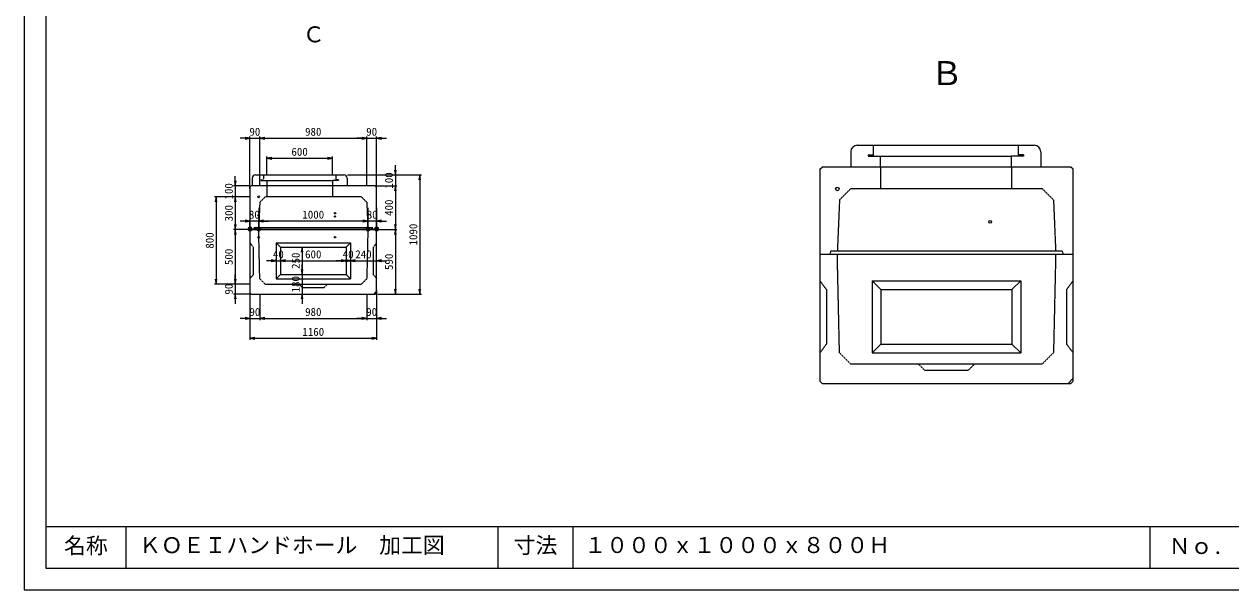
# Model space of a CAD drawing. Units: millimetres, scale not verified. Extents: x -420 to 421, y -297 to 297.
# Drawn here: x -420 to 132, y -297 to -38 of the extents above; entities that cross this region are included whole.
import ezdxf
from ezdxf.enums import TextEntityAlignment as Align

# ---------------------------------------------------------------- set-up
doc = ezdxf.new("R2010")
doc.units = ezdxf.units.MM
doc.linetypes.add('USER2', pattern=[4.7625, 3.175, -1.5875])
doc.layers.add('0-0', color=7, linetype='Continuous')
for name, color, linetype, lineweight in [('0-1_0', 9, 'Continuous', 25), ('0-2_dims', 7, 'Continuous', 18), ('0-3_pen1実線', 4, 'Continuous', 13), ('0-4_pen2実線', 3, 'Continuous', 13), ('0-5_pen3実線', 7, 'Continuous', 25), ('0-6_pen4実線', 7, 'Continuous', 25), ('0-7_pen2破線', 3, 'USER2', 25), ('0-9_draw', 7, 'Continuous', 13), ('0-A_鉄筋１', 7, 'Continuous', 13)]:
    doc.layers.add(name, color=color, linetype=linetype, lineweight=lineweight)
doc.styles.add('ＭＳ ゴシック', font='')
doc.styles.get('ＭＳ ゴシック').set_extended_font_data('MS Gothic')

# ---------------------------------------------------------------- blocks, each defined once
blk = doc.blocks.new('部分図 1')
at = {"layer": '0-1_0'}
blk.add_lwpolyline([(0, 0), (16824, 0), (16824, 11878), (0, 11878)], close=True, dxfattribs=at)
at = {"layer": '0-2_dims'}
for p, q in [((2223.5, 3804.8), (2223.5, 3966.3)), ((2223.5, 3951.3), (2823.5, 3951.3)), ((2823.5, 3804.8), (2823.5, 3966.3)), ((3400.5, 3798), (3400.5, 3888)), ((1933.5, 3698.4), (1933.5, 3788.4)), ((2962.5, 3798), (3415.5, 3798)), ((3259.5, 3798), (3638.5, 3798)), ((3400.5, 3798), (3400.5, 3698.2)), ((3623.5, 3798), (3623.5, 2708.3)), ((2062.7, 3698.4), (1918.5, 3698.4)), ((1933.5, 3698.4), (1933.5, 3598.6)), ((3229.1, 3698.7), (3415.5, 3698.7)), ((3229.1, 3698.2), (3415.5, 3698.2)), ((3400.5, 3698.7), (3400.5, 3298.3)), ((3400.5, 3698.2), (3400.5, 3608.2)), ((2067.5, 3598.6), (1743.5, 3598.6)), ((1758.5, 3598.6), (1758.5, 2798.3)), ((2067.5, 3598.6), (1918.5, 3598.6)), ((2068.1, 3598.6), (1918.5, 3598.6)), ((1933.5, 3598.6), (1933.5, 3508.6)), ((1933.5, 3598.6), (1933.5, 3298.6)), ((2068.6, 3376), (1978.6, 3376)), ((2068.6, 3296.72), (2068.6, 3391)), ((2148.6, 3376), (2068.6, 3376)), ((2148.6, 3298.5), (2148.6, 3391)), ((2148.6, 3298.5), (2148.6, 3391)), ((3148.6, 3376), (2148.6, 3376)), ((2148.6, 3376), (2238.6, 3376)), ((3148.6, 3376), (3058.6, 3376)), ((3148.6, 3298.5), (3148.6, 3391)), ((3148.6, 3298.5), (3148.6, 3391)), ((3228.6, 3376), (3148.6, 3376)), ((3228.6, 3298.5), (3228.6, 3391)), ((3228.6, 3376), (3318.6, 3376)), ((2036.6, 3298.6), (1918.5, 3298.6)), ((2068, 3298.3), (1918.5, 3298.3)), ((1933.5, 3298.3), (1933.5, 2798.3)), ((3219, 3298.3), (3415.5, 3298.3)), ((3229.5, 3298.3), (3415.5, 3298.3)), ((3400.5, 3298.3), (3400.5, 2708.3)), ((2519.1, 3138), (2561.6, 3138)), ((2546.6, 3138), (2546.6, 2888)), ((2308.6, 3013), (2218.6, 3013)), ((2308.6, 3013), (2308.6, 3028)), ((2308.6, 3013), (2348.6, 3013)), ((2348.6, 3013), (2348.6, 3028)), ((2348.6, 3013), (2348.6, 3028)), ((2348.6, 3013), (2438.6, 3013)), ((2348.6, 3013), (2948.6, 3013)), ((2948.6, 3013), (2858.6, 3013)), ((2988.6, 3013), (2898.6, 3013)), ((2948.6, 3013), (2948.6, 3028)), ((2948.6, 3013), (2948.6, 3028)), ((2948.6, 3013), (2988.6, 3013)), ((2988.6, 3013), (2988.6, 3028)), ((2988.6, 3013), (2988.6, 3028)), ((2988.6, 3013), (3078.6, 3013)), ((2988.6, 3013), (3228.6, 3013)), ((3228.6, 3013), (3228.6, 3028)), ((3228.6, 3013), (3318.6, 3013)), ((1933.5, 2798.3), (1933.5, 2888.3)), ((2546.6, 2888), (2546.6, 2978)), ((2546.6, 2888), (2561.6, 2888)), ((2546.6, 2888), (2561.6, 2888)), ((2546.6, 2888), (2546.6, 2708)), ((2067.5, 2798.3), (1743.5, 2798.3)), ((2068, 2798.3), (1918.5, 2798.3)), ((2068, 2798.3), (1918.5, 2798.3)), ((1933.5, 2798.3), (1933.5, 2708.3)), ((2078, 2708.3), (1918.5, 2708.3)), ((1933.5, 2708.3), (1933.5, 2618.3)), ((2068.6, 2737.3), (2068.6, 2470)), ((2158.9, 2701.3), (2158.9, 2470)), ((2158.9, 2700.8), (2158.9, 2470)), ((2546.6, 2708), (2561.6, 2708)), ((2546.6, 2708), (2546.6, 2618)), ((3139.1, 2707.5), (3139.1, 2470)), ((3139.1, 2707.5), (3139.1, 2470)), ((3228.6, 2746.9), (3228.6, 2470)), ((3239, 2708.3), (3415.5, 2708.3)), ((3239.5, 2708.3), (3638.5, 2708.3)), ((2068.6, 2644.5), (2068.6, 2288)), ((3228.6, 2644.5), (3228.6, 2288)), ((2068.6, 2485), (1978.6, 2485)), ((2068.6, 2485), (2158.9, 2485)), ((2158.9, 2485), (2248.9, 2485)), ((2158.9, 2485), (3139.1, 2485)), ((3139.1, 2485), (3049.1, 2485)), ((3139.1, 2485), (3228.6, 2485)), ((3228.6, 2485), (3318.6, 2485)), ((2068.6, 2303), (3228.6, 2303))]:
    blk.add_line(p, q, dxfattribs=at)
for points in [[(2268.5, 3958.8), (2223.5, 3951.3), (2268.5, 3943.8)], [(2778.5, 3943.8), (2823.5, 3951.3), (2778.5, 3958.8)], [(3393, 3843), (3400.5, 3798), (3408, 3843)], [(3631, 3753), (3623.5, 3798), (3616, 3753)], [(1926, 3743.4), (1933.5, 3698.4), (1941, 3743.4)], [(3408, 3653.7), (3400.5, 3698.7), (3393, 3653.7)], [(3408, 3653.2), (3400.5, 3698.2), (3393, 3653.2)], [(1766, 3553.6), (1758.5, 3598.6), (1751, 3553.6)], [(1941, 3553.6), (1933.5, 3598.6), (1926, 3553.6)], [(1941, 3553.6), (1933.5, 3598.6), (1926, 3553.6)], [(1926, 3343.6), (1933.5, 3298.6), (1941, 3343.6)], [(2023.6, 3368.5), (2068.6, 3376), (2023.6, 3383.5)], [(2193.6, 3383.5), (2148.6, 3376), (2193.6, 3368.5)], [(2193.6, 3383.5), (2148.6, 3376), (2193.6, 3368.5)], [(3103.6, 3368.5), (3148.6, 3376), (3103.6, 3383.5)], [(3103.6, 3368.5), (3148.6, 3376), (3103.6, 3383.5)], [(3273.6, 3383.5), (3228.6, 3376), (3273.6, 3368.5)], [(3393, 3343.3), (3400.5, 3298.3), (3408, 3343.3)], [(1941, 3253.3), (1933.5, 3298.3), (1926, 3253.3)], [(3408, 3253.3), (3400.5, 3298.3), (3393, 3253.3)], [(2554.1, 3093), (2546.6, 3138), (2539.1, 3093)], [(2263.6, 3005.5), (2308.6, 3013), (2263.6, 3020.5)], [(2393.6, 3020.5), (2348.6, 3013), (2393.6, 3005.5)], [(2393.6, 3020.5), (2348.6, 3013), (2393.6, 3005.5)], [(2903.6, 3005.5), (2948.6, 3013), (2903.6, 3020.5)], [(2903.6, 3005.5), (2948.6, 3013), (2903.6, 3020.5)], [(2943.6, 3005.5), (2988.6, 3013), (2943.6, 3020.5)], [(3033.6, 3020.5), (2988.6, 3013), (3033.6, 3005.5)], [(3273.6, 3020.5), (3228.6, 3013), (3273.6, 3005.5)], [(2539.1, 2933), (2546.6, 2888), (2554.1, 2933)], [(2539.1, 2933), (2546.6, 2888), (2554.1, 2933)], [(1751, 2843.3), (1758.5, 2798.3), (1766, 2843.3)], [(1926, 2843.3), (1933.5, 2798.3), (1941, 2843.3)], [(1926, 2843.3), (1933.5, 2798.3), (1941, 2843.3)], [(1941, 2663.3), (1933.5, 2708.3), (1926, 2663.3)], [(2554.1, 2663), (2546.6, 2708), (2539.1, 2663)], [(3393, 2753.3), (3400.5, 2708.3), (3408, 2753.3)], [(3616, 2753.3), (3623.5, 2708.3), (3631, 2753.3)], [(2023.6, 2477.5), (2068.6, 2485), (2023.6, 2492.5)], [(2203.9, 2492.5), (2158.9, 2485), (2203.9, 2477.5)], [(2203.9, 2492.5), (2158.9, 2485), (2203.9, 2477.5)], [(3094.1, 2477.5), (3139.1, 2485), (3094.1, 2492.5)], [(3094.1, 2477.5), (3139.1, 2485), (3094.1, 2492.5)], [(3273.6, 2492.5), (3228.6, 2485), (3273.6, 2477.5)], [(2113.6, 2310.5), (2068.6, 2303), (2113.6, 2295.5)], [(3183.6, 2295.5), (3228.6, 2303), (3183.6, 2310.5)]]:
    blk.add_lwpolyline(points, dxfattribs=at)
at = {"layer": '0-3_pen1実線'}
for p, q in [((9042.06, 3963.92), (9048.02, 3969.87)), ((2855.6, 3793.32), (2860.28, 3798)), ((3205.15, 2708), (3228.6, 2731.45)), ((9562.1, 1890), (9609, 1936.9))]:
    blk.add_line(p, q, dxfattribs=at)
at = {"layer": '0-4_pen2実線'}
blk.add_line((9154.06, 3981.87), (9154.06, 3969.87), dxfattribs=at)
for centre, radius in [((7449, 3670), 16), ((2148.6, 3598), 8), ((2148.5, 3428.3), 8), ((2848.6, 3448), 6), ((2848.5, 3418.3), 6), ((8849, 3370), 12)]:
    blk.add_circle(centre, radius, dxfattribs=at)
at = {"layer": '0-4_pen2実線', "color": 7}
for centre, radius in [((2148.6, 3228), 8), ((2848.6, 3228), 6)]:
    blk.add_circle(centre, radius, dxfattribs=at)
at = {"layer": '0-5_pen3実線'}
for p, q in [((7572.06, 4009.87), (7572.06, 3869.87)), ((7632.06, 4069.87), (9252.06, 4069.87)), ((9312.06, 4009.87), (9312.06, 3869.87)), ((9589, 3870), (7309, 3870)), ((9609, 3850), (9589, 3870)), ((2088.6, 3768), (2088.6, 3698)), ((2118.6, 3798), (2928.6, 3798)), ((2958.6, 3768), (2958.6, 3698)), ((9609, 3070), (9609, 3850)), ((3218.6, 3698), (2078.6, 3698)), ((3228.6, 3688), (3218.6, 3698)), ((3228.6, 3298), (3228.6, 3688)), ((2068.5, 3498.3), (2068.5, 3298.3)), ((3228.5, 3498.3), (3228.5, 3298.3)), ((2068.5, 3298.3), (3228.5, 3298.3)), ((3228.6, 3298), (2068.6, 3298)), ((3228.6, 2718), (3228.6, 3298)), ((2648.6, 3178), (2988.6, 3178)), ((2988.6, 3178), (2948.6, 3138)), ((2988.6, 3178), (2988.6, 2848)), ((9609, 3070), (7289, 3070)), ((9609, 1910), (9609, 3070)), ((2648.6, 2888), (2948.6, 2888)), ((2948.6, 2888), (2988.6, 2848)), ((2308.6, 2848), (2988.6, 2848)), ((8449, 2830), (9129, 2830)), ((9129, 2830), (9049, 2750)), ((9129, 2830), (9129, 2170)), ((2078.6, 2708), (3218.6, 2708)), ((3228.6, 2718), (3218.6, 2708)), ((8449, 2250), (9049, 2250)), ((9049, 2250), (9129, 2170)), ((7769, 2170), (9129, 2170)), ((7309, 1890), (9589, 1890)), ((9609, 1910), (9589, 1890)), ((931, 580), (931, 200)), ((5025, 580), (5025, 200))]:
    blk.add_line(p, q, dxfattribs=at)
for points in [[(2068.6, 3298), (2068.6, 2718), (2078.6, 2708)], [(2648.6, 3138), (2948.6, 3138), (2948.6, 2888)], [(7289, 3070), (7289, 1910), (7309, 1890)], [(8449, 2750), (9049, 2750), (9049, 2250)]]:
    blk.add_lwpolyline(points, dxfattribs=at)
for centre, radius, start, end in [((7632.06, 4009.87), 60, 90, 180), ((9252.06, 4009.87), 60, 0, 90), ((2118.6, 3768), 30, 90, 180), ((2928.6, 3768), 30, 0, 90)]:
    blk.add_arc(centre, radius, start, end, dxfattribs=at)
at = {"layer": '0-6_pen4実線'}
for p, q in [((200, 580), (16610, 580)), ((4340.3, 580), (4340.3, 200)), ((10312, 580), (10312, 200))]:
    blk.add_line(p, q, dxfattribs=at)
blk.add_lwpolyline([(200, 200), (16610, 200), (16610, 11452), (200, 11452)], close=True, dxfattribs=at)
at = {"layer": '0-7_pen2破線'}
for p, q in [((7730.06, 3981.87), (7778.06, 3981.87)), ((7730.06, 3981.87), (7730.06, 3969.87)), ((7778.06, 4069.87), (7778.06, 3969.87)), ((9106.06, 4069.87), (9106.06, 3981.87)), ((9154.06, 3981.87), (9106.06, 3981.87)), ((7730.06, 3969.87), (9042.06, 3969.87)), ((7842.06, 3969.87), (7842.06, 3869.87)), ((7843, 3870), (7843, 3670)), ((9154.06, 3969.87), (9042.06, 3969.87)), ((9042.06, 3969.87), (9042.06, 3869.87)), ((9045, 3870), (9045, 3670)), ((2191.6, 3798), (2191.6, 3763)), ((2855.6, 3798), (2855.6, 3754)), ((2167.6, 3754), (2191.6, 3754)), ((2167.6, 3754), (2167.6, 3748)), ((2167.6, 3748), (2823.6, 3748)), ((2223.6, 3748), (2223.6, 3698)), ((2223.6, 3698), (2223.6, 3598)), ((2879.6, 3748), (2823.6, 3748)), ((2823.6, 3748), (2823.6, 3698)), ((2823.6, 3698), (2823.6, 3598)), ((2879.6, 3754), (2855.6, 3754)), ((2879.6, 3754), (2879.6, 3748)), ((7469, 3570), (7569, 3670)), ((9329, 3670), (9429, 3570)), ((2158.6, 3548), (2148.6, 3313)), ((2158.6, 3548), (2208.6, 3598)), ((3088.6, 3598), (3138.6, 3548)), ((3138.6, 3548), (3148.6, 3313)), ((7469, 3570), (7449, 3100)), ((9429, 3570), (9449, 3100)), ((2148.5, 3498.3), (2148.5, 3313.3)), ((3148.5, 3498.3), (3148.5, 3313.3)), ((2098.5, 3298.3), (2103.5, 3313.3)), ((2648.5, 3313.3), (2103.5, 3313.3)), ((2118.6, 3313), (2113.6, 3298)), ((2648.6, 3313), (2118.6, 3313)), ((2158.6, 2848), (2148.6, 3298)), ((3193.5, 3313.3), (2648.5, 3313.3)), ((3178.6, 3313), (2648.6, 3313)), ((3148.6, 3298), (3138.6, 2848)), ((3178.6, 3313), (3183.6, 3298)), ((3198.5, 3298.3), (3193.5, 3313.3)), ((3228.6, 3178), (3198.6, 3138)), ((3198.6, 3138), (3198.6, 2888)), ((7389, 3100), (7379, 3070)), ((8449, 3100), (7389, 3100)), ((9509, 3100), (8449, 3100)), ((9509, 3100), (9519, 3070)), ((7469, 2170), (7449, 3070)), ((9449, 3070), (9429, 2170)), ((3198.6, 2888), (3228.6, 2848)), ((2208.6, 2798), (2158.6, 2848)), ((2208.6, 2798), (3088.6, 2798)), ((2548.6, 2768), (2518.6, 2798)), ((3138.6, 2848), (3088.6, 2798)), ((9609, 2830), (9549, 2750)), ((9549, 2750), (9549, 2250)), ((9549, 2250), (9609, 2170)), ((7569, 2070), (7469, 2170)), ((9429, 2170), (9329, 2070)), ((7569, 2070), (9329, 2070)), ((8249, 2010), (8189, 2070))]:
    blk.add_line(p, q, dxfattribs=at)
for points in [[(9329, 3670), (8449, 3670), (7569, 3670)], [(3088.6, 3598), (2648.6, 3598), (2208.6, 3598)], [(2068.6, 3178), (2098.6, 3138), (2098.6, 2888), (2068.6, 2848)], [(2548.6, 2768), (2748.6, 2768), (2778.6, 2798)], [(7289, 2830), (7349, 2750), (7349, 2250), (7289, 2170)], [(8249, 2010), (8649, 2010), (8709, 2070)]]:
    blk.add_lwpolyline(points, dxfattribs=at)
at = {"layer": '0-9_draw'}
for p, q in [((7289, 3850), (7309, 3870)), ((7289, 3850), (7289, 3070)), ((2068.6, 3688), (2078.6, 3698)), ((2068.6, 3688), (2068.6, 3298)), ((2308.6, 3178), (2308.6, 2848)), ((2308.6, 3178), (2348.6, 3138)), ((2308.6, 3178), (2648.6, 3178)), ((2348.6, 3138), (2348.6, 2888)), ((2348.6, 3138), (2648.6, 3138)), ((2348.6, 2888), (2308.6, 2848)), ((2348.6, 2888), (2648.6, 2888)), ((7769, 2830), (7769, 2170)), ((7769, 2830), (7849, 2750)), ((7769, 2830), (8449, 2830)), ((7849, 2750), (7849, 2250)), ((7849, 2750), (8449, 2750)), ((7849, 2250), (7769, 2170)), ((7849, 2250), (8449, 2250))]:
    blk.add_line(p, q, dxfattribs=at)
at = {"layer": '0-A_鉄筋１'}
for p, q in [((2068.6, 4135), (1978.6, 4135)), ((2068.6, 3672.8), (2068.6, 4150)), ((2068.6, 4135), (2158.5, 4135)), ((2158.5, 3698.5), (2158.5, 4150)), ((2158.5, 3698.5), (2158.5, 4150)), ((2158.5, 4135), (2248.5, 4135)), ((2158.5, 4135), (3138.6, 4135)), ((3138.6, 4135), (3048.6, 4135)), ((3138.6, 3698.5), (3138.6, 4150)), ((3138.6, 3698.5), (3138.6, 4150)), ((3138.6, 4135), (3228.6, 4135)), ((3228.6, 3648.5), (3228.6, 4150)), ((3228.6, 4135), (3318.6, 4135))]:
    blk.add_line(p, q, dxfattribs=at)
for points in [[(2023.6, 4127.5), (2068.6, 4135), (2023.6, 4142.5)], [(2203.5, 4142.5), (2158.5, 4135), (2203.5, 4127.5)], [(2203.5, 4142.5), (2158.5, 4135), (2203.5, 4127.5)], [(3093.6, 4127.5), (3138.6, 4135), (3093.6, 4142.5)], [(3093.6, 4127.5), (3138.6, 4135), (3093.6, 4142.5)], [(3273.6, 4142.5), (3228.6, 4135), (3273.6, 4127.5)]]:
    blk.add_lwpolyline(points, dxfattribs=at)
at = {"layer": '0-2_dims', "style": 'ＭＳ ゴシック'}
for s, height, p in [('Ｃ', 146.6, (2552.5, 4968.3)), ('Ｂ', 219.9, (8301.21, 4554.4)), ('600', 73.31, (2448.5, 3951.8)), ('80', 73.31, (2058.6, 3376.5)), ('1000', 73.31, (2548.6, 3376.5)), ('80', 73.31, (3138.6, 3376.5)), ('●', 36.66, (2043.6, 3272.96)), ('●', 36.66, (2123.6, 3273)), ('●', 36.66, (3123.59, 3272.96)), ('●', 36.66, (3203.6, 3273)), ('40', 73.31, (2278.6, 3013.5)), ('600', 73.31, (2573.6, 3013.5)), ('40', 73.31, (2918.6, 3013.5)), ('240', 73.31, (3033.6, 3013.5)), ('90', 73.31, (2063.75, 2485.5)), ('980', 73.31, (2574, 2485.5)), ('90', 73.31, (3133.85, 2485.5)), ('1160', 73.31, (2548.6, 2303.5))]:
    blk.add_text(s, height=height, dxfattribs=at).set_placement(p, align=Align.BOTTOM_LEFT)
for s, p in [('100', (3400, 3673.1)), ('100', (1933, 3573.5)), ('400', (3400, 3423.5)), ('300', (1933, 3373.6)), ('1090', (3623, 3153.15)), ('800', (1758, 3123.45)), ('500', (1933, 2973.3)), ('250', (2546.1, 2938)), ('590', (3400, 2928.3)), ('90', (1933, 2703.3)), ('180', (2546.1, 2723))]:
    blk.add_text(s, height=73.31, rotation=90, dxfattribs=at).set_placement(p, align=Align.BOTTOM_LEFT)
at = {"layer": '0-5_pen3実線', "style": 'ＭＳ ゴシック'}
for s, p in [('名称', (366, 287)), ('ＫＯＥＩハンドホール\u3000加工図', (1053, 292)), ('寸法', (4484.2, 291)), ('１０００ｘ１０００ｘ８００Ｈ', (5132, 293)), ('Ｎｏ.', (10484.7, 284.33))]:
    blk.add_text(s, height=146.6, dxfattribs=at).set_placement(p, align=Align.BOTTOM_LEFT)
at = {"layer": '0-A_鉄筋１', "style": 'ＭＳ ゴシック'}
for s, p in [('90', (2063.55, 4135.5)), ('980', (2573.55, 4135.5)), ('90', (3133.6, 4135.5))]:
    blk.add_text(s, height=73.31, dxfattribs=at).set_placement(p, align=Align.BOTTOM_LEFT)

msp = doc.modelspace()

# ---------------------------------------------------------------- block references
at = {"layer": '0-0', "xscale": 0.05, "yscale": 0.05}
msp.add_blockref('部分図 1', (-420.5, -297), dxfattribs=at)

doc.saveas('drawing.dxf')
